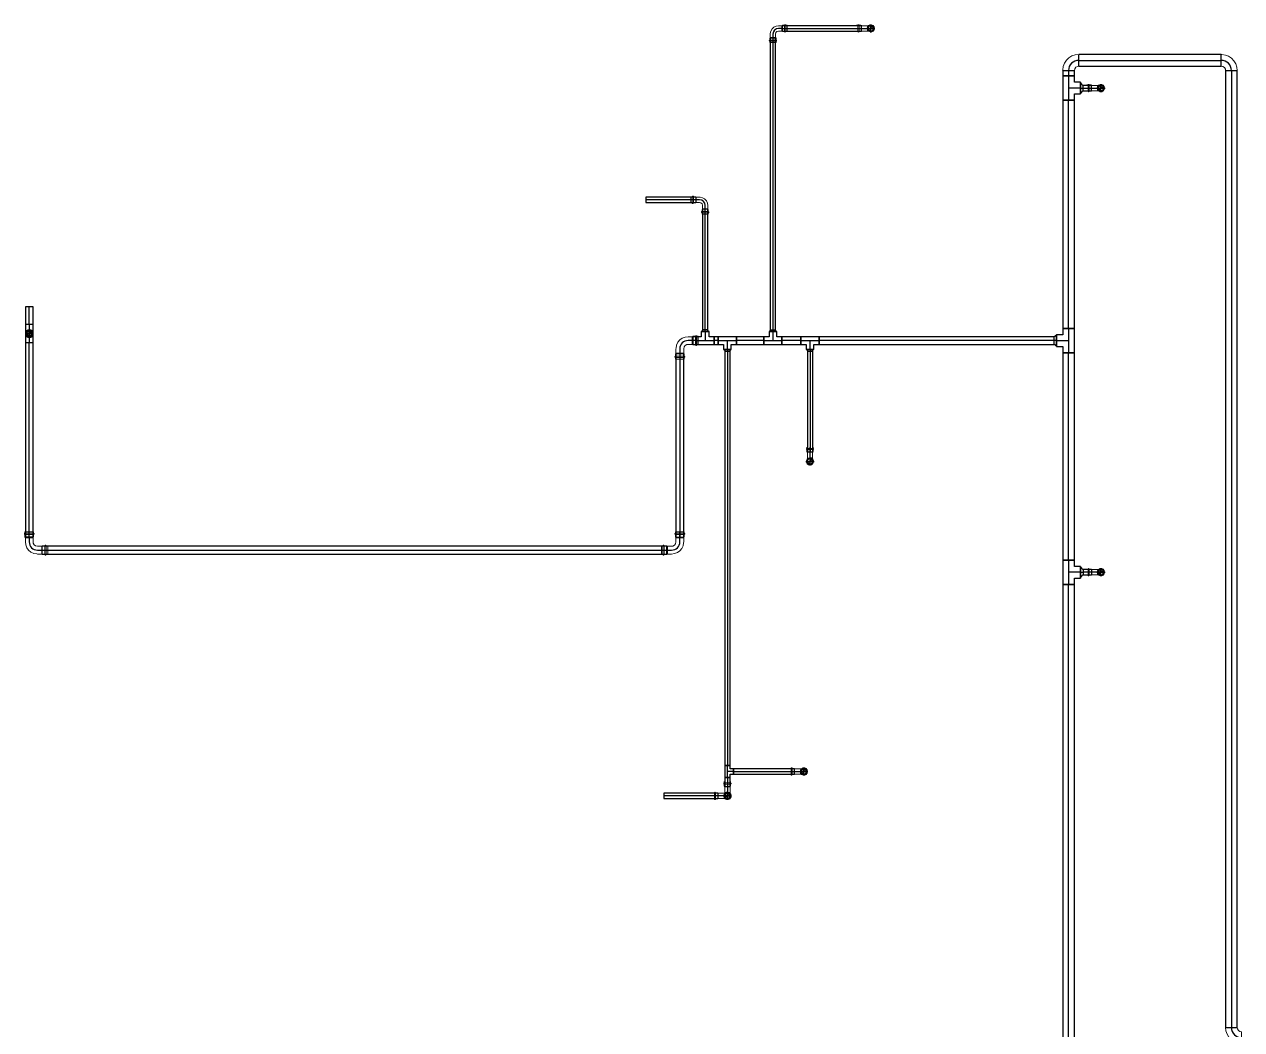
# Model space of a CAD drawing. Header units: inches. Extents: x -3326 to -59, y 8 to 1043.
# Drawn here: x -3326.4 to -3026.3, y 795 to 1043 of the extents above; entities that cross this region are included whole.
import ezdxf

# ---------------------------------------------------------------- set-up
doc = ezdxf.new("R2010")
doc.units = ezdxf.units.IN
doc.header["$MEASUREMENT"] = 0
doc.layers.add('P-PIPE', color=3, linetype='Continuous', lineweight=9)
doc.layers.add('X - REF - FP', color=7, linetype='Continuous', true_color=0xb90000)

# ---------------------------------------------------------------- blocks, each defined once
blk = doc.blocks.new('Victaulic-VicPress316-Elbow 90-45deg Style P568_P571 - Standard-523083-FOURTH LEVEL')
at = {"layer": 'P-PIPE'}
for p, q in [((-3064.18, 1028.04), (-3064.52, 1028.04)), ((-3063.22, 1027.94), (-3064.52, 1027.94)), ((-3064.52, 1027.28), (-3064.52, 1027.28)), ((-3064.52, 1027.28), (-3064.52, 1027.28)), ((-3064.52, 1027.28), (-3064.52, 1027.28)), ((-3064.52, 1027.28), (-3064.52, 1027.28)), ((-3064.52, 1026.62), (-3063.22, 1026.62)), ((-3064.52, 1026.51), (-3064.18, 1026.51)), ((-3064.18, 1027.28), (-3064.18, 1027.28)), ((-3064.18, 1027.28), (-3064.18, 1027.28)), ((-3063.44, 1028.04), (-3063.89, 1028.04)), ((-3063.89, 1027.28), (-3063.89, 1027.28)), ((-3063.89, 1027.28), (-3063.89, 1027.28)), ((-3063.89, 1026.51), (-3063.44, 1026.51)), ((-3062.39, 1027.94), (-3063.33, 1027.94)), ((-3063.33, 1027.94), (-3063.33, 1027.28)), ((-3063.33, 1027.28), (-3063.33, 1027.94)), ((-3063.33, 1027.28), (-3063.33, 1026.62)), ((-3063.33, 1026.62), (-3063.33, 1027.28)), ((-3062.39, 1027.28), (-3063.33, 1027.28)), ((-3063.33, 1026.62), (-3062.39, 1026.62)), ((-3063.22, 1027.28), (-3063.22, 1027.28)), ((-3063.22, 1027.28), (-3063.22, 1027.28)), ((-3062.39, 1027.28), (-3061, 1027.28)), ((-3061, 1027.28), (-3061, 1027.28))]:
    blk.add_line(p, q, dxfattribs=at)
at = {"layer": 'P-PIPE', "flags": 128}
for points in [[(-3064.18, 1028.04), (-3064.11, 1028.17), (-3063.98, 1028.18), (-3063.89, 1028.07), (-3063.89, 1028.04)], [(-3064.18, 1028.04), (-3064.18, 1027.95), (-3064.18, 1027.7), (-3064.18, 1027.34), (-3064.18, 1027.28)], [(-3064.18, 1027.28), (-3064.18, 1027.64), (-3064.18, 1027.92), (-3064.18, 1028.04), (-3064.18, 1028.04)], [(-3064.18, 1026.51), (-3064.18, 1026.6), (-3064.18, 1026.86), (-3064.18, 1027.21), (-3064.18, 1027.28)], [(-3064.18, 1027.28), (-3064.18, 1026.91), (-3064.18, 1026.64), (-3064.18, 1026.51), (-3064.18, 1026.51)], [(-3063.89, 1026.51), (-3063.96, 1026.39), (-3064.1, 1026.38), (-3064.18, 1026.49), (-3064.18, 1026.51)], [(-3063.89, 1028.04), (-3063.89, 1027.95), (-3063.89, 1027.7), (-3063.89, 1027.34), (-3063.89, 1027.28)], [(-3063.89, 1027.28), (-3063.89, 1027.64), (-3063.89, 1027.92), (-3063.89, 1028.04), (-3063.89, 1028.04)], [(-3063.89, 1026.51), (-3063.89, 1026.6), (-3063.89, 1026.86), (-3063.89, 1027.21), (-3063.89, 1027.28)], [(-3063.89, 1027.28), (-3063.89, 1026.91), (-3063.89, 1026.64), (-3063.89, 1026.51), (-3063.89, 1026.51)], [(-3063.44, 1028.04), (-3063.24, 1027.96), (-3063.22, 1027.94)], [(-3063.22, 1026.62), (-3063.41, 1026.51), (-3063.44, 1026.51)], [(-3061, 1027.94), (-3061.09, 1027.94), (-3061.36, 1027.94), (-3061.76, 1027.94), (-3062.25, 1027.94), (-3062.39, 1027.94)], [(-3062.39, 1026.62), (-3061.89, 1026.62), (-3061.46, 1026.62), (-3061.15, 1026.62), (-3061.01, 1026.62), (-3061, 1026.62)], [(-3060.09, 1027.28), (-3060.18, 1027.68), (-3060.44, 1028), (-3060.81, 1028.17), (-3061.22, 1028.16), (-3061.58, 1027.98), (-3061.83, 1027.65), (-3061.91, 1027.28)], [(-3061.91, 1027.28), (-3061.82, 1026.88), (-3061.56, 1026.56), (-3061.19, 1026.39), (-3060.78, 1026.39), (-3060.42, 1026.58), (-3060.17, 1026.91), (-3060.09, 1027.28)], [(-3060.23, 1027.28), (-3060.33, 1027.64), (-3060.58, 1027.92), (-3060.93, 1028.04), (-3061.3, 1027.98), (-3061.6, 1027.75), (-3061.75, 1027.41), (-3061.77, 1027.28)], [(-3061.77, 1027.28), (-3061.67, 1026.91), (-3061.42, 1026.64), (-3061.07, 1026.51), (-3060.7, 1026.57), (-3060.4, 1026.8), (-3060.25, 1027.15), (-3060.23, 1027.28)]]:
    blk.add_lwpolyline(points, dxfattribs=at)
at = {"layer": 'P-PIPE'}
for radius, start, end in [(0.767, 0, 180), (0.766, 0, 180), (0.766, 0, 180), (0.766, 180, 0), (0.767, 180, 0), (0.767, 180, 0), (0.657, 0, 180), (0.657, 0, 180), (0.657, 90, 180), (0.658, 180, 0), (0.658, 180, 0), (0.657, 180, 270), (0.658, 0, 90), (0.658, 270, 0)]:
    blk.add_arc((-3061, 1027.28), radius, start, end, dxfattribs=at)
blk = doc.blocks.new('Victaulic-VicPress316-Elbow 90-45deg Style P568_P571 - Standard-V1-FOURTH LEVEL')
at = {"layer": 'P-PIPE'}
for p, q in [((-0.77, 3.52), (-0.77, 3.18)), ((0.77, 3.52), (-0.77, 3.52)), ((-0.77, 3.52), (0.77, 3.52)), ((-0.77, 3.18), (0.77, 3.18)), ((0.77, 3.18), (-0.77, 3.18)), ((-0.66, 3.52), (-0.66, 2.22)), ((-0.66, 3.52), (0.66, 3.52)), ((0.66, 3.52), (-0.66, 3.52)), ((0.66, 2.22), (0.66, 3.52)), ((0.77, 3.18), (0.77, 3.52)), ((-3.18, 0.77), (-3.52, 0.77)), ((-3.52, 0.77), (-3.52, -0.77)), ((-3.52, -0.77), (-3.52, 0.77)), ((-2.22, 0.66), (-3.52, 0.66)), ((-3.52, -0.66), (-3.52, 0.66)), ((-3.52, 0.66), (-3.52, -0.66)), ((-3.18, -0.77), (-3.18, 0.77)), ((-3.18, 0.77), (-3.18, -0.77)), ((-2.44, 0.77), (-2.89, 0.77)), ((-2.89, -0.77), (-2.89, 0.77)), ((-2.89, 0.77), (-2.89, -0.77)), ((-1.39, 0.66), (-2.33, 0.66)), ((-2.33, 0), (-2.33, 0.66)), ((-2.33, 0.66), (-2.33, 0)), ((-2.22, -0.66), (-2.22, 0.66)), ((-2.22, 0.66), (-2.22, -0.66)), ((-0.77, 2.89), (-0.77, 2.44)), ((-0.77, 2.89), (0.77, 2.89)), ((0.77, 2.89), (-0.77, 2.89)), ((-0.66, 2.33), (-0.66, 1.39)), ((0, 2.33), (-0.66, 2.33)), ((-0.66, 2.33), (0, 2.33)), ((-0.66, 2.22), (0.66, 2.22)), ((0.66, 2.22), (-0.66, 2.22)), ((0, 2.33), (0.66, 2.33)), ((0.66, 2.33), (0, 2.33)), ((0, 1.39), (0, 2.33)), ((0.66, 1.39), (0.66, 2.33)), ((0.77, 2.44), (0.77, 2.89)), ((-3.52, -0.66), (-2.22, -0.66)), ((-3.52, -0.77), (-3.18, -0.77)), ((-2.89, -0.77), (-2.44, -0.77)), ((-2.33, 0), (-2.33, -0.66)), ((-2.33, -0.66), (-2.33, 0)), ((-1.39, 0), (-2.33, 0)), ((-2.33, -0.66), (-1.39, -0.66))]:
    blk.add_line(p, q, dxfattribs=at)
at = {"layer": 'P-PIPE', "flags": 128}
for points in [[(-0.77, 2.89), (-0.89, 2.96), (-0.9, 3.1), (-0.79, 3.18), (-0.77, 3.18)], [(0.77, 3.18), (0.67, 3.18), (0.42, 3.18), (0.07, 3.18), (-0.3, 3.18), (-0.6, 3.18), (-0.75, 3.18), (-0.77, 3.18)], [(-0.77, 3.18), (-0.67, 3.18), (-0.42, 3.18), (-0.07, 3.18), (0.3, 3.18), (0.6, 3.18), (0.75, 3.18), (0.77, 3.18)], [(0.77, 3.18), (0.89, 3.11), (0.9, 2.98), (0.79, 2.89), (0.77, 2.89)], [(-3.18, 0.77), (-3.11, 0.89), (-2.98, 0.9), (-2.89, 0.79), (-2.89, 0.77)], [(-3.18, 0.77), (-3.18, 0.67), (-3.18, 0.42), (-3.18, 0.07), (-3.18, -0.3), (-3.18, -0.6), (-3.18, -0.75), (-3.18, -0.77)], [(-3.18, -0.77), (-3.18, -0.67), (-3.18, -0.42), (-3.18, -0.07), (-3.18, 0.3), (-3.18, 0.6), (-3.18, 0.75), (-3.18, 0.77)], [(-2.89, -0.77), (-2.89, -0.67), (-2.89, -0.42), (-2.89, -0.07), (-2.89, 0.3), (-2.89, 0.6), (-2.89, 0.75), (-2.89, 0.77)], [(-2.89, 0.77), (-2.89, 0.67), (-2.89, 0.42), (-2.89, 0.07), (-2.89, -0.3), (-2.89, -0.6), (-2.89, -0.75), (-2.89, -0.77)], [(-2.44, 0.77), (-2.24, 0.68), (-2.22, 0.66)], [(-0.66, 1.39), (-0.75, 1.04), (-1, 0.77), (-1.35, 0.66), (-1.39, 0.66)], [(-1.39, -0.66), (-0.78, -0.56), (-0.23, -0.29), (0.22, 0.13), (0.53, 0.67), (0.65, 1.27), (0.66, 1.39)], [(-0.77, 2.89), (-0.67, 2.89), (-0.42, 2.89), (-0.07, 2.89), (0.3, 2.89), (0.6, 2.89), (0.75, 2.89), (0.77, 2.89)], [(0.77, 2.89), (0.67, 2.89), (0.42, 2.89), (0.07, 2.89), (-0.3, 2.89), (-0.6, 2.89), (-0.75, 2.89), (-0.77, 2.89)], [(-0.66, 2.22), (-0.77, 2.41), (-0.77, 2.44)], [(0.77, 2.44), (0.68, 2.24), (0.66, 2.22)], [(-2.89, -0.77), (-2.96, -0.89), (-3.1, -0.9), (-3.18, -0.79), (-3.18, -0.77)], [(-2.22, -0.66), (-2.41, -0.77), (-2.44, -0.77)]]:
    blk.add_lwpolyline(points, dxfattribs=at)
at = {"layer": 'P-PIPE'}
blk.add_arc((-1.39, 1.39), 1.39, 270, 0, dxfattribs=at)
blk = doc.blocks.new('Victaulic-VicPress316-Elbow 90-45deg Style P568_P571 - Standard-V2-FOURTH LEVEL')
at = {"layer": 'P-PIPE'}
for p, q in [((-3203.05, 732.49), (-3203.05, 732.49)), ((-3203.05, 732.49), (-3203.05, 731.1)), ((-3203.81, 730.05), (-3203.81, 729.6)), ((-3203.81, 729.31), (-3203.81, 728.97)), ((-3203.7, 731.1), (-3203.7, 730.16)), ((-3203.7, 730.27), (-3203.7, 728.97)), ((-3203.05, 730.16), (-3203.7, 730.16)), ((-3203.7, 730.16), (-3203.05, 730.16)), ((-3203.05, 731.1), (-3203.05, 730.16)), ((-3203.05, 730.27), (-3203.05, 730.27)), ((-3203.05, 730.27), (-3203.05, 730.27)), ((-3202.39, 730.16), (-3203.05, 730.16)), ((-3203.05, 730.16), (-3202.39, 730.16)), ((-3203.05, 729.6), (-3203.05, 729.6)), ((-3203.05, 729.6), (-3203.05, 729.6)), ((-3203.05, 729.31), (-3203.05, 729.31)), ((-3203.05, 729.31), (-3203.05, 729.31)), ((-3202.39, 730.16), (-3202.39, 731.1)), ((-3202.39, 728.97), (-3202.39, 730.27)), ((-3202.28, 729.6), (-3202.28, 730.05)), ((-3202.28, 728.97), (-3202.28, 729.31)), ((-3203.05, 728.97), (-3203.05, 728.97)), ((-3203.05, 728.97), (-3203.05, 728.97)), ((-3203.05, 728.97), (-3203.05, 728.97)), ((-3203.05, 728.97), (-3203.05, 728.97))]:
    blk.add_line(p, q, dxfattribs=at)
at = {"layer": 'P-PIPE', "flags": 128}
for points in [[(-3203.05, 733.4), (-3203.45, 733.31), (-3203.76, 733.05), (-3203.94, 732.68), (-3203.93, 732.27), (-3203.75, 731.91), (-3203.42, 731.66), (-3203.05, 731.58)], [(-3203.05, 733.26), (-3203.41, 733.16), (-3203.69, 732.91), (-3203.81, 732.56), (-3203.75, 732.19), (-3203.52, 731.89), (-3203.18, 731.74), (-3203.05, 731.72)], [(-3203.7, 732.49), (-3203.7, 732.4), (-3203.7, 732.13), (-3203.7, 731.73), (-3203.7, 731.24), (-3203.7, 731.1)], [(-3203.05, 731.58), (-3202.65, 731.67), (-3202.33, 731.93), (-3202.15, 732.3), (-3202.16, 732.71), (-3202.35, 733.07), (-3202.67, 733.32), (-3203.05, 733.4)], [(-3203.05, 731.72), (-3202.68, 731.82), (-3202.41, 732.07), (-3202.28, 732.42), (-3202.34, 732.79), (-3202.57, 733.09), (-3202.91, 733.24), (-3203.05, 733.26)], [(-3202.39, 731.1), (-3202.39, 731.6), (-3202.39, 732.03), (-3202.39, 732.34), (-3202.39, 732.48), (-3202.39, 732.49)], [(-3203.81, 729.31), (-3203.93, 729.38), (-3203.94, 729.51), (-3203.83, 729.6), (-3203.81, 729.6)], [(-3203.81, 730.05), (-3203.72, 730.25), (-3203.7, 730.27)], [(-3203.81, 729.6), (-3203.72, 729.6), (-3203.47, 729.6), (-3203.11, 729.6), (-3203.05, 729.6)], [(-3203.05, 729.6), (-3203.41, 729.6), (-3203.69, 729.6), (-3203.81, 729.6), (-3203.81, 729.6)], [(-3203.81, 729.31), (-3203.72, 729.31), (-3203.47, 729.31), (-3203.11, 729.31), (-3203.05, 729.31)], [(-3203.05, 729.31), (-3203.41, 729.31), (-3203.69, 729.31), (-3203.81, 729.31), (-3203.81, 729.31)], [(-3202.28, 729.6), (-3202.37, 729.6), (-3202.62, 729.6), (-3202.98, 729.6), (-3203.05, 729.6)], [(-3203.05, 729.6), (-3202.68, 729.6), (-3202.41, 729.6), (-3202.28, 729.6), (-3202.28, 729.6)], [(-3202.28, 729.31), (-3202.37, 729.31), (-3202.62, 729.31), (-3202.98, 729.31), (-3203.05, 729.31)], [(-3203.05, 729.31), (-3202.68, 729.31), (-3202.41, 729.31), (-3202.28, 729.31), (-3202.28, 729.31)], [(-3202.39, 730.27), (-3202.28, 730.08), (-3202.28, 730.05)], [(-3202.28, 729.6), (-3202.16, 729.53), (-3202.15, 729.39), (-3202.26, 729.31), (-3202.28, 729.31)]]:
    blk.add_lwpolyline(points, dxfattribs=at)
at = {"layer": 'P-PIPE'}
for radius, start, end in [(0.767, 90, 270), (0.767, 90, 270), (0.767, 90, 270), (0.658, 90, 270), (0.658, 90, 270), (0.658, 90, 180), (0.658, 180, 270), (0.766, 270, 90), (0.766, 270, 90), (0.766, 270, 90), (0.658, 270, 90), (0.657, 270, 90), (0.658, 0, 90), (0.658, 270, 0)]:
    blk.add_arc((-3203.05, 732.49), radius, start, end, dxfattribs=at)
blk = doc.blocks.new('Victaulic-VicPress316-Elbow 90-45deg Style P568_P571 - Standard-1125944-FOURTH LEVEL')
at = {"layer": 'P-PIPE'}
for p, q in [((-1.06, 4.55), (-1.06, 4.17)), ((1.06, 4.55), (-1.06, 4.55)), ((-1.06, 4.55), (1.06, 4.55)), ((-1.06, 4.17), (1.06, 4.17)), ((1.06, 4.17), (-1.06, 4.17)), ((-1.06, 3.85), (-1.06, 3.29)), ((-1.06, 3.85), (1.06, 3.85)), ((1.06, 3.85), (-1.06, 3.85)), ((-0.95, 4.55), (-0.95, 3.07)), ((-0.95, 4.55), (0.95, 4.55)), ((0.95, 4.55), (-0.95, 4.55)), ((-0.95, 3.18), (-0.95, 2.02)), ((0, 3.18), (-0.95, 3.18)), ((-0.95, 3.18), (0, 3.18)), ((-0.95, 3.07), (0.95, 3.07)), ((0.95, 3.07), (-0.95, 3.07)), ((0, 3.18), (0.95, 3.18)), ((0.95, 3.18), (0, 3.18)), ((0, 2.02), (0, 3.18)), ((0.95, 3.07), (0.95, 4.55)), ((0.95, 2.02), (0.95, 3.18)), ((1.06, 4.17), (1.06, 4.55)), ((1.06, 3.29), (1.06, 3.85)), ((-4.17, 1.06), (-4.55, 1.06)), ((-4.55, 1.06), (-4.55, -1.06)), ((-4.55, -1.06), (-4.55, 1.06)), ((-3.07, 0.95), (-4.55, 0.95)), ((-4.55, -0.95), (-4.55, 0.95)), ((-4.55, 0.95), (-4.55, -0.95)), ((-4.17, -1.06), (-4.17, 1.06)), ((-4.17, 1.06), (-4.17, -1.06)), ((-3.29, 1.06), (-3.85, 1.06)), ((-3.85, -1.06), (-3.85, 1.06)), ((-3.85, 1.06), (-3.85, -1.06)), ((-2.02, 0.95), (-3.18, 0.95)), ((-3.18, 0), (-3.18, 0.95)), ((-3.18, 0.95), (-3.18, 0)), ((-3.07, -0.95), (-3.07, 0.95)), ((-3.07, 0.95), (-3.07, -0.95)), ((-4.55, -0.95), (-3.07, -0.95)), ((-4.55, -1.06), (-4.17, -1.06)), ((-3.85, -1.06), (-3.29, -1.06)), ((-3.18, 0), (-3.18, -0.95)), ((-3.18, -0.95), (-3.18, 0)), ((-2.02, 0), (-3.18, 0)), ((-3.18, -0.95), (-2.02, -0.95))]:
    blk.add_line(p, q, dxfattribs=at)
at = {"layer": 'P-PIPE', "flags": 128}
for points in [[(-1.06, 3.85), (-1.2, 3.92), (-1.21, 4.08), (-1.08, 4.17), (-1.06, 4.17)], [(1.06, 4.17), (0.97, 4.17), (0.71, 4.17), (0.32, 4.17), (-0.12, 4.17), (-0.54, 4.17), (-0.86, 4.17), (-1.04, 4.17), (-1.06, 4.17)], [(-1.06, 4.17), (-0.97, 4.17), (-0.71, 4.17), (-0.32, 4.17), (0.12, 4.17), (0.54, 4.17), (0.86, 4.17), (1.04, 4.17), (1.06, 4.17)], [(-1.06, 3.85), (-0.97, 3.85), (-0.71, 3.85), (-0.32, 3.85), (0.12, 3.85), (0.54, 3.85), (0.86, 3.85), (1.04, 3.85), (1.06, 3.85)], [(1.06, 3.85), (0.97, 3.85), (0.71, 3.85), (0.32, 3.85), (-0.12, 3.85), (-0.54, 3.85), (-0.86, 3.85), (-1.04, 3.85), (-1.06, 3.85)], [(-0.95, 3.07), (-1.06, 3.26), (-1.06, 3.29)], [(1.06, 3.29), (0.97, 3.09), (0.95, 3.07)], [(1.06, 4.17), (1.2, 4.1), (1.21, 3.94), (1.08, 3.85), (1.06, 3.85)], [(-4.17, 1.06), (-4.1, 1.2), (-3.94, 1.21), (-3.85, 1.08), (-3.85, 1.06)], [(-4.17, 1.06), (-4.17, 0.97), (-4.17, 0.71), (-4.17, 0.32), (-4.17, -0.12), (-4.17, -0.54), (-4.17, -0.86), (-4.17, -1.04), (-4.17, -1.06)], [(-4.17, -1.06), (-4.17, -0.97), (-4.17, -0.71), (-4.17, -0.32), (-4.17, 0.12), (-4.17, 0.54), (-4.17, 0.86), (-4.17, 1.04), (-4.17, 1.06)], [(-3.85, -1.06), (-3.85, -0.97), (-3.85, -0.71), (-3.85, -0.32), (-3.85, 0.12), (-3.85, 0.54), (-3.85, 0.86), (-3.85, 1.04), (-3.85, 1.06)], [(-3.85, 1.06), (-3.85, 0.97), (-3.85, 0.71), (-3.85, 0.32), (-3.85, -0.12), (-3.85, -0.54), (-3.85, -0.86), (-3.85, -1.04), (-3.85, -1.06)], [(-3.29, 1.06), (-3.09, 0.97), (-3.07, 0.95)], [(-0.95, 2.02), (-1.04, 1.58), (-1.3, 1.22), (-1.69, 1), (-2.02, 0.95)], [(-2.02, -0.95), (-1.28, -0.86), (-0.59, -0.58), (0.02, -0.15), (0.49, 0.43), (0.81, 1.1), (0.94, 1.83), (0.95, 2.02)], [(-3.85, -1.06), (-3.92, -1.2), (-4.08, -1.21), (-4.17, -1.08), (-4.17, -1.06)], [(-3.07, -0.95), (-3.26, -1.06), (-3.29, -1.06)]]:
    blk.add_lwpolyline(points, dxfattribs=at)
at = {"layer": 'P-PIPE'}
blk.add_arc((-2.02, 2.02), 2.02, 270, 0, dxfattribs=at)
blk = doc.blocks.new('Transition - Generic - Plumbing-CW-1022941-FOURTH LEVEL')
at = {"layer": 'P-PIPE'}
for radius, start, end in [(0.812, 0, 180), (0.812, 180, 0), (0.562, 360, 180), (0.563, 180, 0)]:
    blk.add_arc((-3323.92, 470.33), radius, start, end, dxfattribs=at)
blk = doc.blocks.new('Elbow - Welded - Generic - Standard-1127339-FOURTH LEVEL')
at = {"layer": 'P-PIPE'}
for p, q in [((-2.52, -1.44), (-2.52, 1.44)), ((-2.52, 1.44), (-2.52, -1.44)), ((1.44, 2.52), (-1.44, 2.52)), ((-1.44, 2.52), (1.44, 2.52))]:
    blk.add_line(p, q, dxfattribs=at)
at = {"layer": 'P-PIPE', "flags": 128}
for points in [[(-1.44, 2.52), (-1.53, 2.08), (-1.79, 1.72), (-2.18, 1.49), (-2.52, 1.44)], [(-2.52, -1.44), (-1.67, -1.34), (-0.85, -1.07), (-0.12, -0.62), (0.51, -0.03), (0.99, 0.68), (1.3, 1.48), (1.43, 2.33), (1.44, 2.52)]]:
    blk.add_lwpolyline(points, dxfattribs=at)

msp = doc.modelspace()

# ---------------------------------------------------------------- linework, layer by layer
at = {"layer": 'X - REF - FP'}
for p, q in [((-3139.54, 1042), (-3140.48, 1042)), ((-3120.05, 1042.66), (-3139.54, 1042.66)), ((-3139.54, 1041.34), (-3139.54, 1042.66)), ((-3139.54, 1042), (-3120.05, 1042)), ((-3139.54, 1042), (-3120.05, 1042)), ((-3139.54, 1041.34), (-3120.05, 1041.34)), ((-3120.05, 1041.34), (-3120.05, 1042.66)), ((-3120.05, 1042), (-3119.12, 1042)), ((-3119.12, 1042), (-3117.72, 1042)), ((-3118.72, 1042), (-3116.72, 1042)), ((-3117.72, 1041), (-3117.72, 1043)), ((-3142.53, 1039.67), (-3142.53, 967.65)), ((-3142.53, 1039.67), (-3141.22, 1039.67)), ((-3141.87, 1040.61), (-3141.87, 1039.67)), ((-3141.87, 1040.61), (-3141.87, 1038.48)), ((-3141.87, 1039.67), (-3141.87, 967.65)), ((-3141.87, 1039.67), (-3141.87, 967.65)), ((-3141.22, 967.65), (-3141.22, 1039.67)), ((-3031.36, 1035.56), (-3066.48, 1035.56)), ((-3066.48, 1032.69), (-3066.48, 1035.56)), ((-3031.36, 1032.69), (-3031.36, 1035.56)), ((-3066.48, 1034.12), (-3031.36, 1034.12)), ((-3066.48, 1034.12), (-3031.36, 1034.12)), ((-3066.48, 1032.69), (-3031.36, 1032.69)), ((-3070.43, 1031.6), (-3070.43, 1030.27)), ((-3070.43, 1031.6), (-3067.56, 1031.6)), ((-3070.43, 1030.27), (-3067.56, 1030.27)), ((-3070.43, 1030.27), (-3070.43, 1024.29)), ((-3067.56, 1030.27), (-3070.43, 1030.27)), ((-3070.43, 1030.27), (-3067.56, 1030.27)), ((-3069, 1031.6), (-3069, 1030.27)), ((-3069, 1031.6), (-3069, 1030.27)), ((-3069, 1030.27), (-3069, 1024.29)), ((-3067.56, 1030.27), (-3067.56, 1031.6)), ((-3067.56, 1028.71), (-3067.56, 1030.27)), ((-3030.27, 1031.6), (-3030.27, 795.58)), ((-3030.27, 1031.6), (-3027.4, 1031.6)), ((-3028.84, 1031.6), (-3028.84, 795.58)), ((-3028.84, 1031.6), (-3028.84, 795.58)), ((-3027.4, 795.58), (-3027.4, 1031.6)), ((-3066.01, 1027.28), (-3069, 1027.28)), ((-3066.01, 1028.71), (-3067.56, 1028.71)), ((-3066.01, 1028.71), (-3066.01, 1025.84)), ((-3066.01, 1025.84), (-3066.01, 1028.71)), ((-3065.35, 1027.84), (-3066.01, 1028.59)), ((-3066.01, 1027.28), (-3065.35, 1027.28)), ((-3066.01, 1025.97), (-3065.35, 1026.72)), ((-3063.33, 1027.94), (-3065.35, 1027.94)), ((-3065.35, 1026.62), (-3065.35, 1027.94)), ((-3065.35, 1027.28), (-3063.33, 1027.28)), ((-3065.35, 1027.28), (-3063.33, 1027.28)), ((-3065.35, 1026.62), (-3063.33, 1026.62)), ((-3063.33, 1026.62), (-3063.33, 1027.94)), ((-3063.33, 1027.28), (-3062.39, 1027.28)), ((-3062.39, 1027.28), (-3061, 1027.28)), ((-3062, 1027.28), (-3060, 1027.28)), ((-3061, 1026.28), (-3061, 1028.28)), ((-3067.56, 1024.29), (-3070.43, 1024.29)), ((-3070.43, 1024.29), (-3067.56, 1024.29)), ((-3070.43, 1024.29), (-3070.43, 967.99)), ((-3067.56, 1024.29), (-3070.43, 1024.29)), ((-3069, 967.99), (-3069, 1024.29)), ((-3069, 967.99), (-3069, 1024.29)), ((-3067.56, 1024.29), (-3067.56, 1025.84)), ((-3067.56, 1025.84), (-3066.01, 1025.84)), ((-3067.56, 967.99), (-3067.56, 1024.29)), ((-3160.9, 1000.37), (-3173.22, 1000.37)), ((-3173.22, 1000.37), (-3173.22, 999.05)), ((-3160.9, 999.71), (-3173.22, 999.71)), ((-3160.9, 999.71), (-3173.22, 999.71)), ((-3159.96, 999.71), (-3162.09, 999.71)), ((-3160.9, 1000.37), (-3160.9, 999.05)), ((-3159.96, 999.71), (-3160.9, 999.71)), ((-3173.22, 999.05), (-3160.9, 999.05)), ((-3159.22, 997.38), (-3159.22, 967.65)), ((-3157.91, 997.38), (-3159.22, 997.38)), ((-3158.57, 997.38), (-3158.57, 998.32)), ((-3158.57, 967.65), (-3158.57, 997.38)), ((-3158.57, 967.65), (-3158.57, 997.38)), ((-3157.91, 967.65), (-3157.91, 997.38)), ((-3326.14, 973.31), (-3326.14, 968.95)), ((-3324.24, 973.31), (-3326.14, 973.31)), ((-3325.19, 968.95), (-3325.19, 973.31)), ((-3325.19, 968.95), (-3325.19, 973.31)), ((-3324.24, 968.95), (-3324.24, 973.31)), ((-3326.19, 966.71), (-3324.19, 966.71)), ((-3324.24, 968.95), (-3326.14, 968.95)), ((-3326.14, 968.95), (-3326.14, 964.47)), ((-3325.19, 968.95), (-3325.19, 964.47)), ((-3325.19, 965.71), (-3325.19, 967.71)), ((-3324.24, 964.47), (-3324.24, 968.95)), ((-3159.52, 967.24), (-3159.52, 965.95)), ((-3159.52, 967.24), (-3157.62, 967.24)), ((-3157.62, 967.24), (-3159.52, 967.24)), ((-3159.13, 967.65), (-3159.38, 967.24)), ((-3157.91, 967.65), (-3159.22, 967.65)), ((-3158.57, 967.24), (-3158.57, 967.65)), ((-3158.57, 967.24), (-3158.57, 965)), ((-3157.75, 967.24), (-3158, 967.65)), ((-3157.62, 965.95), (-3157.62, 967.24)), ((-3142.82, 967.24), (-3142.82, 965.95)), ((-3142.82, 967.24), (-3140.92, 967.24)), ((-3140.92, 967.24), (-3142.82, 967.24)), ((-3142.44, 967.65), (-3142.69, 967.24)), ((-3142.53, 967.65), (-3141.22, 967.65)), ((-3141.87, 967.24), (-3141.87, 967.65)), ((-3141.87, 967.24), (-3141.87, 965)), ((-3141.06, 967.24), (-3141.31, 967.65)), ((-3140.92, 965.95), (-3140.92, 967.24)), ((-3071.99, 966.31), (-3072.65, 965.81)), ((-3070.43, 966.44), (-3071.99, 966.44)), ((-3071.99, 966.44), (-3071.99, 963.56)), ((-3071.99, 963.56), (-3071.99, 966.44)), ((-3067.56, 967.99), (-3070.43, 967.99)), ((-3070.43, 967.99), (-3070.43, 966.44)), ((-3070.43, 967.99), (-3067.56, 967.99)), ((-3067.56, 967.99), (-3070.43, 967.99)), ((-3069, 967.99), (-3069, 962.01)), ((-3067.56, 962.01), (-3067.56, 967.99)), ((-3326.14, 964.47), (-3326.14, 916.49)), ((-3324.24, 964.47), (-3326.14, 964.47)), ((-3325.19, 916.49), (-3325.19, 964.47)), ((-3325.19, 916.49), (-3325.19, 964.47)), ((-3324.24, 916.49), (-3324.24, 964.47)), ((-3161.63, 965), (-3162.8, 965)), ((-3160.81, 965.95), (-3161.63, 965.95)), ((-3161.63, 965.95), (-3161.63, 964.05)), ((-3160.81, 965), (-3161.63, 965)), ((-3160.81, 965), (-3161.63, 965)), ((-3161.63, 964.05), (-3160.81, 964.05)), ((-3159.52, 965.95), (-3160.81, 965.95)), ((-3160.81, 965.95), (-3160.81, 964.05)), ((-3160.81, 964.05), (-3160.81, 965.95)), ((-3160.81, 965.95), (-3160.81, 964.05)), ((-3160.81, 965), (-3156.32, 965)), ((-3160.81, 964.05), (-3156.32, 964.05)), ((-3156.32, 965.95), (-3157.62, 965.95)), ((-3156.32, 965.95), (-3156.32, 964.05)), ((-3156.32, 964.05), (-3156.32, 965.95)), ((-3155.33, 965.95), (-3156.32, 965.95)), ((-3156.32, 965.95), (-3156.32, 964.05)), ((-3155.33, 965), (-3156.32, 965)), ((-3155.33, 965), (-3156.32, 965)), ((-3156.32, 964.05), (-3155.33, 964.05)), ((-3150.84, 965.95), (-3155.33, 965.95)), ((-3155.33, 964.05), (-3155.33, 965.95)), ((-3155.33, 965.95), (-3155.33, 964.05)), ((-3155.33, 965.95), (-3155.33, 964.05)), ((-3155.33, 965), (-3150.84, 965)), ((-3155.33, 964.05), (-3154.04, 964.05)), ((-3154.04, 964.05), (-3154.04, 962.76)), ((-3153.09, 962.76), (-3153.09, 965)), ((-3152.14, 964.05), (-3150.84, 964.05)), ((-3152.14, 962.76), (-3152.14, 964.05)), ((-3150.84, 964.05), (-3150.84, 965.95)), ((-3150.84, 965.95), (-3150.84, 964.05)), ((-3144.12, 965.95), (-3150.84, 965.95)), ((-3150.84, 965.95), (-3150.84, 964.05)), ((-3144.12, 965), (-3150.84, 965)), ((-3144.12, 965), (-3150.84, 965)), ((-3150.84, 964.05), (-3144.12, 964.05)), ((-3144.12, 965.95), (-3144.12, 964.05)), ((-3142.82, 965.95), (-3144.12, 965.95)), ((-3144.12, 965.95), (-3144.12, 964.05)), ((-3144.12, 964.05), (-3144.12, 965.95)), ((-3144.12, 965), (-3139.63, 965)), ((-3144.12, 964.05), (-3139.63, 964.05)), ((-3139.63, 965.95), (-3140.92, 965.95)), ((-3139.63, 965.95), (-3139.63, 964.05)), ((-3139.63, 964.05), (-3139.63, 965.95)), ((-3134.97, 965.95), (-3139.63, 965.95)), ((-3139.63, 965.95), (-3139.63, 964.05)), ((-3134.97, 965), (-3139.63, 965)), ((-3134.97, 965), (-3139.63, 965)), ((-3139.63, 964.05), (-3134.97, 964.05)), ((-3134.97, 965.95), (-3134.97, 964.05)), ((-3130.48, 965.95), (-3134.97, 965.95)), ((-3134.97, 964.05), (-3134.97, 965.95)), ((-3134.97, 965.95), (-3134.97, 964.05)), ((-3134.97, 965), (-3130.48, 965)), ((-3134.97, 964.05), (-3133.67, 964.05)), ((-3133.67, 964.05), (-3133.67, 962.76)), ((-3132.72, 962.76), (-3132.72, 965)), ((-3131.77, 964.05), (-3130.48, 964.05)), ((-3131.77, 962.76), (-3131.77, 964.05)), ((-3130.48, 964.05), (-3130.48, 965.95)), ((-3130.48, 965.95), (-3130.48, 964.05)), ((-3072.65, 965.95), (-3130.48, 965.95)), ((-3130.48, 965.95), (-3130.48, 964.05)), ((-3072.65, 965), (-3130.48, 965)), ((-3072.65, 965), (-3130.48, 965)), ((-3130.48, 964.05), (-3072.65, 964.05)), ((-3072.65, 965.95), (-3072.65, 964.05)), ((-3071.99, 965), (-3072.65, 965)), ((-3072.65, 964.19), (-3071.99, 963.69)), ((-3071.99, 965), (-3069, 965)), ((-3071.99, 963.56), (-3070.43, 963.56)), ((-3070.43, 963.56), (-3070.43, 962.01)), ((-3165.76, 961.82), (-3165.76, 916.49)), ((-3165.76, 961.82), (-3163.86, 961.82)), ((-3164.81, 962.98), (-3164.81, 961.82)), ((-3164.81, 962.98), (-3164.81, 960.45)), ((-3164.81, 961.82), (-3164.81, 916.49)), ((-3164.81, 961.82), (-3164.81, 916.49)), ((-3163.86, 916.49), (-3163.86, 961.82)), ((-3154.04, 962.76), (-3152.14, 962.76)), ((-3152.14, 962.76), (-3154.04, 962.76)), ((-3153.9, 962.76), (-3153.65, 962.35)), ((-3153.74, 962.35), (-3153.74, 860.21)), ((-3153.74, 962.35), (-3152.43, 962.35)), ((-3153.09, 962.76), (-3153.09, 962.35)), ((-3153.09, 962.35), (-3153.09, 860.21)), ((-3153.09, 962.35), (-3153.09, 860.21)), ((-3152.52, 962.35), (-3152.27, 962.76)), ((-3152.43, 860.21), (-3152.43, 962.35)), ((-3133.67, 962.76), (-3131.77, 962.76)), ((-3131.77, 962.76), (-3133.67, 962.76)), ((-3133.53, 962.76), (-3133.28, 962.35)), ((-3133.38, 962.35), (-3133.38, 937.54)), ((-3133.38, 962.35), (-3132.06, 962.35)), ((-3132.72, 962.76), (-3132.72, 962.35)), ((-3132.72, 962.35), (-3132.72, 937.54)), ((-3132.72, 962.35), (-3132.72, 937.54)), ((-3132.16, 962.35), (-3131.91, 962.76)), ((-3132.06, 937.54), (-3132.06, 962.35)), ((-3070.43, 962.01), (-3067.56, 962.01)), ((-3067.56, 962.01), (-3070.43, 962.01)), ((-3070.43, 962.01), (-3070.43, 910.87)), ((-3067.56, 962.01), (-3070.43, 962.01)), ((-3069, 910.87), (-3069, 962.01)), ((-3069, 910.87), (-3069, 962.01)), ((-3067.56, 910.87), (-3067.56, 962.01)), ((-3133.38, 937.54), (-3132.06, 937.54)), ((-3132.72, 936.6), (-3132.72, 938.73)), ((-3132.72, 936.6), (-3132.72, 937.54)), ((-3132.72, 935.21), (-3132.72, 936.6)), ((-3133.72, 935.21), (-3131.72, 935.21)), ((-3132.72, 934.21), (-3132.72, 936.21)), ((-3324.24, 916.49), (-3326.14, 916.49)), ((-3325.19, 916.49), (-3325.19, 915.33)), ((-3165.76, 916.49), (-3163.86, 916.49)), ((-3164.81, 915.33), (-3164.81, 917.86)), ((-3164.81, 915.33), (-3164.81, 916.49)), ((-3323.18, 913.31), (-3322.01, 913.31)), ((-3323.18, 913.31), (-3320.64, 913.31)), ((-3167.99, 914.26), (-3322.01, 914.26)), ((-3322.01, 912.36), (-3322.01, 914.26)), ((-3322.01, 913.31), (-3167.99, 913.31)), ((-3322.01, 913.31), (-3167.99, 913.31)), ((-3322.01, 912.36), (-3167.99, 912.36)), ((-3167.99, 912.36), (-3167.99, 914.26)), ((-3167.99, 913.31), (-3166.83, 913.31)), ((-3067.56, 910.87), (-3070.43, 910.87)), ((-3070.43, 910.87), (-3070.43, 904.88)), ((-3067.56, 910.87), (-3070.43, 910.87)), ((-3070.43, 910.87), (-3067.56, 910.87)), ((-3069, 910.87), (-3069, 904.88)), ((-3067.56, 909.31), (-3067.56, 910.87)), ((-3066.01, 909.31), (-3067.56, 909.31)), ((-3066.01, 909.31), (-3066.01, 906.44)), ((-3066.01, 906.44), (-3066.01, 909.31)), ((-3066.01, 907.87), (-3069, 907.87)), ((-3067.56, 904.88), (-3067.56, 906.44)), ((-3067.56, 906.44), (-3066.01, 906.44)), ((-3065.35, 908.44), (-3066.01, 909.19)), ((-3066.01, 907.87), (-3065.35, 907.87)), ((-3066.01, 906.56), (-3065.35, 907.31)), ((-3063.33, 908.53), (-3065.35, 908.53)), ((-3065.35, 908.53), (-3065.35, 907.22)), ((-3063.33, 907.87), (-3065.35, 907.87)), ((-3063.33, 907.87), (-3065.35, 907.87)), ((-3065.35, 907.22), (-3063.33, 907.22)), ((-3062.39, 907.87), (-3064.52, 907.87)), ((-3063.33, 908.53), (-3063.33, 907.22)), ((-3062.39, 907.87), (-3063.33, 907.87)), ((-3061, 907.87), (-3062.39, 907.87)), ((-3062, 907.87), (-3060, 907.87)), ((-3061, 906.87), (-3061, 908.87)), ((-3067.56, 904.88), (-3070.43, 904.88)), ((-3070.43, 904.88), (-3067.56, 904.88)), ((-3070.43, 904.88), (-3070.43, 738.73)), ((-3067.56, 904.88), (-3070.43, 904.88)), ((-3069, 738.73), (-3069, 904.88)), ((-3069, 738.73), (-3069, 904.88)), ((-3067.56, 738.73), (-3067.56, 904.88)), ((-3153.74, 860.21), (-3153.74, 857.21)), ((-3152.43, 860.21), (-3153.74, 860.21)), ((-3153.74, 860.21), (-3152.43, 860.21)), ((-3153.74, 860.21), (-3152.43, 860.21)), ((-3153.09, 857.21), (-3153.09, 860.21)), ((-3151.59, 858.71), (-3153.09, 858.71)), ((-3152.43, 859.37), (-3152.43, 860.21)), ((-3151.59, 859.37), (-3152.43, 859.37)), ((-3136.55, 859.37), (-3151.59, 859.37)), ((-3151.59, 858.05), (-3151.59, 859.37)), ((-3151.59, 858.05), (-3151.59, 859.37)), ((-3151.59, 859.37), (-3151.59, 858.05)), ((-3151.59, 858.71), (-3136.55, 858.71)), ((-3151.59, 858.71), (-3136.55, 858.71)), ((-3136.55, 858.05), (-3136.55, 859.37)), ((-3136.55, 858.71), (-3135.62, 858.71)), ((-3135.62, 858.71), (-3134.22, 858.71)), ((-3135.22, 858.71), (-3133.22, 858.71)), ((-3134.22, 857.71), (-3134.22, 859.71)), ((-3153.74, 857.21), (-3153.74, 855.04)), ((-3153.74, 857.21), (-3152.43, 857.21)), ((-3152.43, 857.21), (-3153.74, 857.21)), ((-3153.74, 857.21), (-3152.43, 857.21)), ((-3153.09, 857.21), (-3153.09, 855.04)), ((-3153.09, 857.21), (-3153.09, 855.04)), ((-3152.43, 857.21), (-3152.43, 858.05)), ((-3152.43, 858.05), (-3151.59, 858.05)), ((-3152.43, 855.04), (-3152.43, 857.21)), ((-3151.59, 858.05), (-3136.55, 858.05)), ((-3155.42, 853.37), (-3168.72, 853.37)), ((-3168.72, 853.37), (-3168.72, 852.05)), ((-3155.42, 852.71), (-3168.72, 852.71)), ((-3155.42, 852.71), (-3168.72, 852.71)), ((-3154.48, 852.71), (-3156.61, 852.71)), ((-3155.42, 853.37), (-3155.42, 852.05)), ((-3154.48, 852.71), (-3155.42, 852.71)), ((-3153.09, 852.71), (-3154.48, 852.71)), ((-3154.09, 852.71), (-3152.09, 852.71)), ((-3153.74, 855.04), (-3152.43, 855.04)), ((-3153.09, 855.04), (-3153.09, 854.1)), ((-3153.09, 854.1), (-3153.09, 852.71)), ((-3153.09, 851.71), (-3153.09, 853.71)), ((-3168.72, 852.05), (-3155.42, 852.05)), ((-3030.27, 795.58), (-3027.4, 795.58))]:
    msp.add_line(p, q, dxfattribs=at)
for centre, radius, start, end in [((-3140.48, 1040.61), 1.39, 90, 180), ((-3117.72, 1042), 0.658, 0, 180), ((-3117.72, 1042), 0.658, 180, 0), ((-3117.72, 1041.67), 0.329, 90, 270), ((-3117.72, 1042.33), 0.329, 270, 90), ((-3066.48, 1031.6), 2.52, 90, 180), ((-3031.36, 1031.6), 2.52, 0, 90), ((-3061, 1027.28), 0.658, 0, 180), ((-3061, 1027.28), 0.657, 180, 0), ((-3061, 1026.95), 0.329, 90, 270), ((-3061, 1027.61), 0.329, 270, 90), ((-3159.96, 998.32), 1.39, 0, 90), ((-3325.19, 966.71), 0.951, 90, 270), ((-3325.19, 966.71), 0.658, 0, 180), ((-3325.19, 966.71), 0.658, 180, 0), ((-3325.19, 966.38), 0.329, 90, 270), ((-3325.19, 966.71), 0.951, 270, 90), ((-3325.19, 967.04), 0.329, 270, 90), ((-3162.8, 962.98), 2.02, 90, 180), ((-3132.72, 935.21), 0.658, 0, 180), ((-3132.72, 935.21), 0.658, 180, 0), ((-3132.72, 934.88), 0.329, 90, 270), ((-3132.72, 935.54), 0.329, 270, 90), ((-3323.18, 915.33), 2.02, 180, 270), ((-3166.83, 915.33), 2.02, 270, 0), ((-3061, 907.87), 0.657, 0, 180), ((-3061, 907.87), 0.657, 180, 0), ((-3061, 907.55), 0.329, 90, 270), ((-3061, 908.2), 0.329, 270, 90), ((-3134.22, 858.71), 0.658, 0, 180), ((-3134.22, 858.71), 0.658, 180, 0), ((-3134.22, 858.38), 0.329, 90, 270), ((-3134.22, 859.04), 0.329, 270, 90), ((-3153.09, 852.71), 0.658, 0, 180), ((-3153.09, 852.71), 0.658, 180, 0), ((-3153.09, 852.38), 0.329, 90, 270), ((-3153.09, 853.04), 0.329, 270, 90), ((-3026.32, 795.58), 2.52, 180, 270)]:
    msp.add_arc(centre, radius, start, end, dxfattribs=at)

# ---------------------------------------------------------------- block references
for name, p, rotation in [('Victaulic-VicPress316-Elbow 90-45deg Style P568_P571 - Standard-V1-FOURTH LEVEL', (-3141.87, 1042), 180), ('Elbow - Welded - Generic - Standard-1127339-FOURTH LEVEL', (-3069, 1034.12), 180), ('Elbow - Welded - Generic - Standard-1127339-FOURTH LEVEL', (-3028.84, 1034.12), 90), ('Victaulic-VicPress316-Elbow 90-45deg Style P568_P571 - Standard-V1-FOURTH LEVEL', (-3158.57, 999.71), 90), ('Victaulic-VicPress316-Elbow 90-45deg Style P568_P571 - Standard-1125944-FOURTH LEVEL', (-3164.81, 965), 180), ('Victaulic-VicPress316-Elbow 90-45deg Style P568_P571 - Standard-V2-FOURTH LEVEL', (-6335.77, 1667.7), 180), ('Victaulic-VicPress316-Elbow 90-45deg Style P568_P571 - Standard-1125944-FOURTH LEVEL', (-3325.19, 913.31), 270), ('Victaulic-VicPress316-Elbow 90-45deg Style P568_P571 - Standard-V2-FOURTH LEVEL', (-3793.49, -2295.17), 270), ('Victaulic-VicPress316-Elbow 90-45deg Style P568_P571 - Standard-V2-FOURTH LEVEL', (-3885.58, -2350.34), 270), ('Elbow - Welded - Generic - Standard-1127339-FOURTH LEVEL', (-3028.84, 793.06), 270)]:
    msp.add_blockref(name, p, dxfattribs=dict(at, rotation=rotation))
for name, p in [('Victaulic-VicPress316-Elbow 90-45deg Style P568_P571 - Standard-523083-FOURTH LEVEL', (-56.72, 14.72)), ('Victaulic-VicPress316-Elbow 90-45deg Style P568_P571 - Standard-523083-FOURTH LEVEL', (0, 0)), ('Transition - Generic - Plumbing-CW-1022941-FOURTH LEVEL', (-1.27, 496.38)), ('Victaulic-VicPress316-Elbow 90-45deg Style P568_P571 - Standard-1125944-FOURTH LEVEL', (-3164.81, 913.31)), ('Victaulic-VicPress316-Elbow 90-45deg Style P568_P571 - Standard-523083-FOURTH LEVEL', (-73.22, -168.57))]:
    msp.add_blockref(name, p, dxfattribs=at)
at = {"layer": 'X - REF - FP', "extrusion": (0, 0, -1), "rotation": 270}
msp.add_blockref('Victaulic-VicPress316-Elbow 90-45deg Style P568_P571 - Standard-523083-FOURTH LEVEL', (2125.81, -2208.29), dxfattribs=at)

doc.saveas('drawing.dxf')
